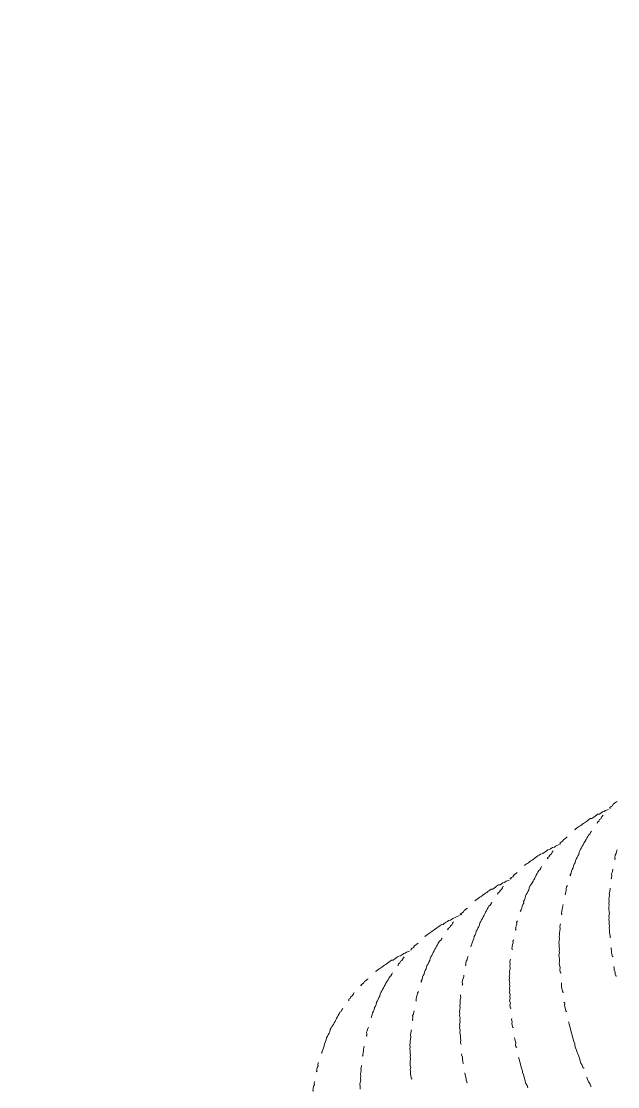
# Model space of a CAD drawing. Header units: feet. Extents: x 2321988 to 2329858, y 6722724 to 6730499.
# Drawn here: x 2326065.933 to 2326066.558, y 6726848.639 to 6726849.755 of the extents above; entities that cross this region are included whole.
import ezdxf

# ---------------------------------------------------------------- set-up
doc = ezdxf.new("R2010")
doc.units = ezdxf.units.FT
doc.header["$MEASUREMENT"] = 0
doc.layers.add('C-BESS-EQUIPMENT', color=255, linetype='Continuous')

# ---------------------------------------------------------------- blocks, each defined once
blk = doc.blocks.new('*U57')
blk.add_wipeout([(464, -67.5), (464, 67.5), (472, 67.5), (472, -67.5)]).dxf.layer = 'C-BESS-EQUIPMENT'
blk = doc.blocks.new('Midpoint Site Plan$0$A$C71e53a02')
at = {"lineweight": 9}
for points in [[(5.369, 3.688), (5.35, 3.679), (5.33, 3.669), (5.301, 3.669), (5.282, 3.659), (5.262, 3.659), (5.252, 3.649), (5.262, 3.649)], [(5.369, 3.688), (5.369, 3.688)], [(5.613, 3.727), (5.603, 3.727), (5.584, 3.727), (5.554, 3.727), (5.535, 3.718), (5.516, 3.718), (5.496, 3.718), (5.486, 3.708), (5.496, 3.708)], [(6.237, 3.708), (6.198, 3.718), (6.178, 3.718), (6.159, 3.727), (6.139, 3.727), (6.11, 3.727), (6.09, 3.737), (6.071, 3.737), (6.051, 3.737), (6.032, 3.737), (6.003, 3.737), (5.983, 3.747), (5.964, 3.747), (5.944, 3.747), (5.925, 3.747), (5.896, 3.747), (5.876, 3.747), (5.857, 3.747), (5.837, 3.747), (5.818, 3.747), (5.788, 3.747), (5.769, 3.747), (5.749, 3.747), (5.74, 3.747), (5.749, 3.747)], [(6.139, 3.688), (6.11, 3.679), (6.09, 3.669), (6.071, 3.669), (6.051, 3.659), (6.032, 3.659), (6.012, 3.649), (6.022, 3.649)], [(6.139, 3.688), (6.139, 3.688)], [(6.383, 3.727), (6.363, 3.727), (6.344, 3.727), (6.324, 3.727), (6.305, 3.718), (6.285, 3.718), (6.266, 3.718), (6.256, 3.708), (6.266, 3.708)], [(7.006, 3.708), (6.967, 3.718), (6.948, 3.718), (6.919, 3.727), (6.899, 3.727), (6.88, 3.727), (6.86, 3.737), (6.841, 3.737), (6.821, 3.737), (6.792, 3.737), (6.773, 3.737), (6.753, 3.747), (6.734, 3.747), (6.714, 3.747), (6.685, 3.747), (6.665, 3.747), (6.646, 3.747), (6.626, 3.747), (6.607, 3.747), (6.578, 3.747), (6.558, 3.747), (6.539, 3.747), (6.519, 3.747), (6.5, 3.747), (6.509, 3.747)], [(6.899, 3.688), (6.88, 3.679), (6.86, 3.669), (6.841, 3.669), (6.821, 3.659), (6.802, 3.659), (6.782, 3.649), (6.792, 3.649)], [(6.899, 3.688), (6.899, 3.688)], [(7.143, 3.727), (7.133, 3.727), (7.114, 3.727), (7.094, 3.727), (7.075, 3.718), (7.055, 3.718), (7.026, 3.718), (7.026, 3.708), (7.036, 3.708)], [(7.776, 3.708), (7.737, 3.718), (7.708, 3.718), (7.689, 3.727), (7.669, 3.727), (7.65, 3.727), (7.63, 3.737), (7.601, 3.737), (7.581, 3.737), (7.562, 3.737), (7.542, 3.737), (7.523, 3.747), (7.503, 3.747), (7.474, 3.747), (7.455, 3.747), (7.435, 3.747), (7.416, 3.747), (7.396, 3.747), (7.367, 3.747), (7.348, 3.747), (7.328, 3.747), (7.309, 3.747), (7.289, 3.747), (7.27, 3.747), (7.279, 3.747)], [(7.669, 3.688), (7.65, 3.679), (7.63, 3.669), (7.611, 3.669), (7.591, 3.659), (7.562, 3.659), (7.552, 3.649), (7.562, 3.649)], [(7.669, 3.688), (7.669, 3.688)], [(7.913, 3.727), (7.903, 3.727), (7.883, 3.727), (7.864, 3.727), (7.835, 3.718), (7.815, 3.718), (7.796, 3.718), (7.796, 3.708), (7.806, 3.708)], [(8.546, 3.708), (8.497, 3.718), (8.478, 3.718), (8.458, 3.727), (8.439, 3.727), (8.419, 3.727), (8.39, 3.737), (8.371, 3.737), (8.351, 3.737), (8.332, 3.737), (8.312, 3.737), (8.283, 3.747), (8.264, 3.747), (8.244, 3.747), (8.225, 3.747), (8.205, 3.747), (8.176, 3.747), (8.156, 3.747), (8.137, 3.747), (8.117, 3.747), (8.098, 3.747), (8.078, 3.747), (8.049, 3.747), (8.039, 3.747), (8.049, 3.747)], [(8.439, 3.688), (8.419, 3.679), (8.4, 3.669), (8.371, 3.669), (8.351, 3.659), (8.332, 3.659), (8.322, 3.649), (8.332, 3.649)], [(8.439, 3.688), (8.439, 3.688)], [(8.683, 3.727), (8.673, 3.727), (8.653, 3.727), (8.624, 3.727), (8.605, 3.718), (8.585, 3.718), (8.566, 3.718), (8.556, 3.708), (8.566, 3.708)], [(9.306, 3.708), (9.267, 3.718), (9.248, 3.718), (9.228, 3.727), (9.209, 3.727), (9.18, 3.727), (9.16, 3.737), (9.141, 3.737), (9.121, 3.737), (9.102, 3.737), (9.072, 3.737), (9.053, 3.747), (9.033, 3.747), (9.014, 3.747), (8.994, 3.747), (8.965, 3.747), (8.946, 3.747), (8.926, 3.747), (8.907, 3.747), (8.887, 3.747), (8.858, 3.747), (8.838, 3.747), (8.819, 3.747), (8.809, 3.747), (8.819, 3.747)], [(9.209, 3.688), (9.18, 3.679), (9.16, 3.669), (9.141, 3.669), (9.121, 3.659), (9.102, 3.659), (9.092, 3.649), (9.102, 3.649)], [(9.209, 3.688), (9.209, 3.688)], [(9.452, 3.727), (9.443, 3.727), (9.413, 3.727), (9.394, 3.727), (9.374, 3.718), (9.355, 3.718), (9.335, 3.718), (9.326, 3.708), (9.335, 3.708)], [(5.135, 3.61), (5.116, 3.601), (5.096, 3.591), (5.077, 3.591), (5.058, 3.581), (5.038, 3.571), (5.019, 3.562), (4.999, 3.552), (4.98, 3.542), (4.96, 3.532), (4.941, 3.523), (4.921, 3.513), (4.892, 3.503), (4.872, 3.494), (4.853, 3.484), (4.833, 3.464), (4.814, 3.455), (4.794, 3.445), (4.775, 3.435), (4.755, 3.425), (4.736, 3.406), (4.716, 3.396), (4.697, 3.386), (4.677, 3.367), (4.668, 3.357), (4.648, 3.347), (4.629, 3.328), (4.609, 3.318), (4.59, 3.308), (4.6, 3.308)], [(5.905, 3.61), (5.886, 3.601), (5.866, 3.591), (5.847, 3.591), (5.827, 3.581), (5.808, 3.571), (5.788, 3.562), (5.759, 3.552), (5.74, 3.542), (5.72, 3.532), (5.701, 3.523), (5.681, 3.513), (5.662, 3.503), (5.642, 3.494), (5.623, 3.484), (5.603, 3.464), (5.584, 3.455), (5.564, 3.445), (5.545, 3.435), (5.525, 3.425), (5.506, 3.406), (5.486, 3.396), (5.467, 3.386), (5.447, 3.367), (5.428, 3.357), (5.408, 3.347), (5.389, 3.328), (5.369, 3.318), (5.36, 3.308), (5.369, 3.308)], [(6.665, 3.61), (6.656, 3.601), (6.636, 3.591), (6.617, 3.591), (6.587, 3.581), (6.568, 3.571), (6.548, 3.562), (6.529, 3.552), (6.509, 3.542), (6.49, 3.532), (6.47, 3.523), (6.451, 3.513), (6.432, 3.503), (6.412, 3.494), (6.393, 3.484), (6.373, 3.464), (6.354, 3.455), (6.334, 3.445), (6.315, 3.435), (6.295, 3.425), (6.276, 3.406), (6.256, 3.396), (6.237, 3.386), (6.217, 3.367), (6.198, 3.357), (6.178, 3.347), (6.159, 3.328), (6.139, 3.318), (6.129, 3.308), (6.139, 3.308)], [(7.435, 3.61), (7.425, 3.601), (7.396, 3.591), (7.377, 3.591), (7.357, 3.581), (7.338, 3.571), (7.318, 3.562), (7.299, 3.552), (7.279, 3.542), (7.26, 3.532), (7.24, 3.523), (7.221, 3.513), (7.201, 3.503), (7.182, 3.494), (7.162, 3.484), (7.143, 3.464), (7.123, 3.455), (7.104, 3.445), (7.084, 3.435), (7.065, 3.425), (7.045, 3.406), (7.026, 3.396), (7.006, 3.386), (6.987, 3.367), (6.967, 3.357), (6.948, 3.347), (6.928, 3.328), (6.909, 3.318), (6.899, 3.308), (6.909, 3.308)], [(8.205, 3.61), (8.186, 3.601), (8.166, 3.591), (8.147, 3.591), (8.127, 3.581), (8.108, 3.571), (8.088, 3.562), (8.069, 3.552), (8.049, 3.542), (8.03, 3.532), (8.01, 3.523), (7.991, 3.513), (7.961, 3.503), (7.942, 3.494), (7.922, 3.484), (7.903, 3.464), (7.883, 3.455), (7.864, 3.445), (7.844, 3.435), (7.825, 3.425), (7.806, 3.406), (7.786, 3.396), (7.767, 3.386), (7.757, 3.367), (7.737, 3.357), (7.718, 3.347), (7.698, 3.328), (7.679, 3.318), (7.659, 3.308), (7.669, 3.308)], [(8.975, 3.61), (8.955, 3.601), (8.936, 3.591), (8.916, 3.591), (8.897, 3.581), (8.877, 3.571), (8.858, 3.562), (8.838, 3.552), (8.809, 3.542), (8.79, 3.532), (8.77, 3.523), (8.751, 3.513), (8.731, 3.503), (8.712, 3.494), (8.692, 3.484), (8.673, 3.464), (8.653, 3.455), (8.634, 3.445), (8.614, 3.435), (8.595, 3.425), (8.575, 3.406), (8.556, 3.396), (8.536, 3.386), (8.517, 3.367), (8.497, 3.357), (8.478, 3.347), (8.458, 3.328), (8.439, 3.318), (8.429, 3.308), (8.439, 3.308)], [(4.492, 3.23), (4.473, 3.221), (4.463, 3.201), (4.444, 3.191), (4.424, 3.172), (4.405, 3.152), (4.414, 3.152)], [(4.492, 3.23), (4.492, 3.23)], [(5.262, 3.23), (5.243, 3.221), (5.223, 3.201), (5.204, 3.191), (5.194, 3.172), (5.174, 3.152), (5.184, 3.152)], [(5.262, 3.23), (5.262, 3.23)], [(6.032, 3.23), (6.012, 3.221), (5.993, 3.201), (5.974, 3.191), (5.954, 3.172), (5.944, 3.152), (5.935, 3.152), (5.944, 3.152)], [(6.032, 3.23), (6.032, 3.23)], [(6.802, 3.23), (6.782, 3.221), (6.763, 3.201), (6.743, 3.191), (6.724, 3.172), (6.704, 3.152), (6.714, 3.152)], [(6.802, 3.23), (6.802, 3.23)], [(7.562, 3.23), (7.542, 3.221), (7.533, 3.201), (7.513, 3.191), (7.494, 3.172), (7.474, 3.152), (7.484, 3.152)], [(7.562, 3.23), (7.562, 3.23)], [(8.332, 3.23), (8.312, 3.221), (8.293, 3.201), (8.283, 3.191), (8.264, 3.172), (8.244, 3.152), (8.254, 3.152)], [(8.332, 3.23), (8.332, 3.23)], [(9.102, 3.23), (9.082, 3.221), (9.063, 3.201), (9.043, 3.191), (9.024, 3.172), (9.014, 3.152), (9.004, 3.152), (9.014, 3.152)], [(9.102, 3.23), (9.102, 3.23)], [(4.405, 3.152), (4.405, 3.152)], [(5.174, 3.152), (5.174, 3.152)], [(6.704, 3.152), (6.704, 3.152)], [(7.474, 3.152), (7.474, 3.152)], [(8.244, 3.152), (8.244, 3.152)], [(4.317, 3.065), (4.297, 3.055), (4.288, 3.036), (4.268, 3.026), (4.249, 3.006), (4.229, 2.987), (4.229, 2.977), (4.239, 2.977)], [(5.077, 3.065), (5.067, 3.055), (5.048, 3.036), (5.038, 3.026), (5.019, 3.006), (4.999, 2.987), (4.989, 2.977), (4.999, 2.977)], [(5.847, 3.065), (5.837, 3.055), (5.818, 3.036), (5.798, 3.026), (5.788, 3.006), (5.769, 2.987), (5.759, 2.977), (5.769, 2.977)], [(6.617, 3.065), (6.607, 3.055), (6.587, 3.036), (6.568, 3.026), (6.548, 3.006), (6.539, 2.987), (6.529, 2.977), (6.539, 2.977)], [(7.386, 3.065), (7.367, 3.055), (7.357, 3.036), (7.338, 3.026), (7.318, 3.006), (7.299, 2.987), (7.299, 2.977), (7.309, 2.977)], [(8.147, 3.065), (8.137, 3.055), (8.117, 3.036), (8.108, 3.026), (8.088, 3.006), (8.069, 2.987), (8.059, 2.977), (8.069, 2.977)], [(8.916, 3.065), (8.907, 3.055), (8.887, 3.036), (8.868, 3.026), (8.858, 3.006), (8.838, 2.987), (8.829, 2.977), (8.838, 2.977)], [(4.911, 2.889), (4.902, 2.88), (4.882, 2.86), (4.872, 2.841), (4.853, 2.821), (4.833, 2.802), (4.824, 2.782), (4.804, 2.763), (4.794, 2.743), (4.775, 2.724), (4.755, 2.704), (4.746, 2.685), (4.726, 2.655)], [(5.681, 2.889), (5.671, 2.88), (5.652, 2.86), (5.632, 2.841), (5.623, 2.821), (5.603, 2.802), (5.584, 2.782), (5.574, 2.763), (5.554, 2.743), (5.545, 2.724), (5.525, 2.704), (5.516, 2.685), (5.496, 2.655), (5.486, 2.636), (5.467, 2.616), (5.457, 2.597), (5.438, 2.577), (5.428, 2.558), (5.408, 2.529), (5.399, 2.509), (5.379, 2.49), (5.369, 2.47), (5.35, 2.441), (5.34, 2.422), (5.33, 2.402), (5.321, 2.383), (5.33, 2.383)], [(6.441, 2.889), (6.432, 2.88), (6.422, 2.86), (6.402, 2.841), (6.383, 2.821), (6.373, 2.802), (6.354, 2.782), (6.344, 2.763), (6.324, 2.743), (6.305, 2.724), (6.295, 2.704), (6.276, 2.685), (6.266, 2.655), (6.246, 2.636), (6.237, 2.616), (6.217, 2.597), (6.207, 2.577), (6.188, 2.558), (6.178, 2.529), (6.159, 2.509), (6.149, 2.49), (6.139, 2.47), (6.12, 2.441), (6.11, 2.422), (6.09, 2.402), (6.081, 2.383), (6.09, 2.383)], [(7.211, 2.889), (7.201, 2.88), (7.182, 2.86), (7.172, 2.841), (7.153, 2.821), (7.143, 2.802), (7.123, 2.782), (7.104, 2.763), (7.094, 2.743), (7.075, 2.724), (7.065, 2.704), (7.045, 2.685), (7.036, 2.655), (7.016, 2.636), (7.006, 2.616), (6.987, 2.597), (6.977, 2.577), (6.958, 2.558), (6.948, 2.529), (6.928, 2.509), (6.919, 2.49), (6.899, 2.47), (6.89, 2.441), (6.87, 2.422), (6.86, 2.402), (6.851, 2.383), (6.86, 2.383)], [(7.981, 2.889), (7.971, 2.88), (7.952, 2.86), (7.942, 2.841), (7.922, 2.821), (7.903, 2.802), (7.893, 2.782), (7.874, 2.763), (7.864, 2.743), (7.844, 2.724), (7.825, 2.704), (7.815, 2.685), (7.796, 2.655), (7.786, 2.636), (7.767, 2.616), (7.757, 2.597), (7.737, 2.577), (7.728, 2.558), (7.708, 2.529), (7.698, 2.509), (7.679, 2.49), (7.669, 2.47), (7.659, 2.441), (7.64, 2.422), (7.63, 2.402), (7.62, 2.383), (7.63, 2.383)], [(8.751, 2.889), (8.741, 2.88), (8.722, 2.86), (8.702, 2.841), (8.692, 2.821), (8.673, 2.802), (8.653, 2.782), (8.644, 2.763), (8.624, 2.743), (8.614, 2.724), (8.595, 2.704), (8.585, 2.685), (8.566, 2.655), (8.556, 2.636), (8.536, 2.616), (8.527, 2.597), (8.507, 2.577), (8.497, 2.558), (8.478, 2.529), (8.468, 2.509), (8.449, 2.49), (8.439, 2.47), (8.419, 2.441), (8.41, 2.422), (8.4, 2.402), (8.39, 2.383), (8.4, 2.383)], [(6.022, 2.275), (6.012, 2.266), (6.003, 2.236), (5.993, 2.217), (5.974, 2.188), (5.964, 2.168), (5.974, 2.168)], [(6.792, 2.275), (6.782, 2.266), (6.773, 2.236), (6.753, 2.217), (6.743, 2.188), (6.734, 2.168), (6.743, 2.168)], [(7.562, 2.275), (7.552, 2.266), (7.533, 2.236), (7.523, 2.217), (7.513, 2.188), (7.503, 2.168), (7.513, 2.168)], [(8.322, 2.275), (8.322, 2.266), (8.302, 2.236), (8.293, 2.217), (8.283, 2.188), (8.273, 2.168), (8.283, 2.168)], [(5.915, 2.061), (5.905, 2.042), (5.896, 2.022), (5.886, 1.993), (5.876, 1.973), (5.866, 1.944), (5.857, 1.944), (5.866, 1.944)], [(6.675, 2.061), (6.675, 2.042), (6.665, 2.022), (6.656, 1.993), (6.636, 1.973), (6.626, 1.944), (6.636, 1.944)], [(7.445, 2.061), (7.445, 2.042), (7.425, 2.022), (7.416, 1.993), (7.406, 1.973), (7.396, 1.944), (7.406, 1.944)], [(8.215, 2.061), (8.205, 2.042), (8.195, 2.022), (8.186, 1.993), (8.176, 1.973), (8.166, 1.944), (8.176, 1.944)], [(6.626, 1.944), (6.626, 1.944)], [(7.396, 1.944), (7.396, 1.944)], [(8.166, 1.944), (8.166, 1.944)], [(6.578, 1.827), (6.578, 1.817), (6.568, 1.798), (6.558, 1.769), (6.548, 1.739), (6.539, 1.72), (6.529, 1.691), (6.519, 1.661), (6.509, 1.642), (6.5, 1.613), (6.49, 1.584), (6.48, 1.554), (6.47, 1.535), (6.461, 1.506), (6.461, 1.476), (6.451, 1.447)], [(7.348, 1.827), (7.348, 1.817), (7.338, 1.798), (7.328, 1.769), (7.318, 1.739), (7.309, 1.72), (7.299, 1.691), (7.289, 1.661), (7.279, 1.642), (7.27, 1.613), (7.26, 1.584), (7.25, 1.554), (7.24, 1.535), (7.231, 1.506), (7.221, 1.476), (7.211, 1.447), (7.211, 1.428), (7.201, 1.398), (7.192, 1.369), (7.182, 1.34), (7.172, 1.311), (7.172, 1.291), (7.162, 1.262), (7.162, 1.242), (7.172, 1.242)], [(7.133, 1.126), (7.123, 1.096), (7.114, 1.067), (7.114, 1.038), (7.104, 1.009), (7.104, 0.999), (7.114, 0.999)], [(7.133, 1.126), (7.133, 1.126)]]:
    blk.add_lwpolyline(points, dxfattribs=at)

msp = doc.modelspace()

# ---------------------------------------------------------------- block references
at = {"layer": 'C-BESS-EQUIPMENT', "xscale": 0.08333333333333331, "yscale": 0.08333333333333331, "zscale": 0.08333333333333331, "rotation": 305.4689808292026}
msp.add_blockref('*U57', (2326041.4532, 6726882.2405), dxfattribs=at)

# ---------------------------------------------------------------- next in the draw order: wipeouts: each hides what was drawn before it
msp.add_wipeout([(2326064.1746, 6726849.7753), (2326064.7175, 6726850.1621), (2326071.5356, 6726840.5926), (2326070.9926, 6726840.2058)]).dxf.layer = 'C-BESS-EQUIPMENT'

# ---------------------------------------------------------------- next in the draw order: block references
at = {"layer": 'C-BESS-EQUIPMENT', "xscale": 0.08333333333333331, "yscale": 0.08333333333333331, "zscale": 0.08333333333333331, "rotation": 35.46898082920265}
msp.add_blockref('Midpoint Site Plan$0$A$C71e53a02', (2326066.0956, 6726848.2279), dxfattribs=at)

# ---------------------------------------------------------------- next in the draw order: wipeouts: each hides what was drawn before it
msp.add_wipeout([(2326044.1544, 6726887.5417), (2326077.858, 6726840.2369), (2326077.4083, 6726839.9165), (2326043.7047, 6726887.2214)]).dxf.layer = 'C-BESS-EQUIPMENT'

# ---------------------------------------------------------------- next in the draw order: wipeouts: each hides what was drawn before it
msp.add_wipeout([(2326040.0822, 6726884.6404), (2326073.7858, 6726837.3356), (2326073.3362, 6726837.0152), (2326039.6325, 6726884.3201)]).dxf.layer = 'C-BESS-EQUIPMENT'

# ---------------------------------------------------------------- next in the draw order: wipeouts: each hides what was drawn before it
msp.add_wipeout([(2326036.0101, 6726881.739), (2326069.7137, 6726834.4343), (2326069.264, 6726834.1139), (2326035.5604, 6726881.4188)]).dxf.layer = 'C-BESS-EQUIPMENT'

doc.saveas('drawing.dxf')
